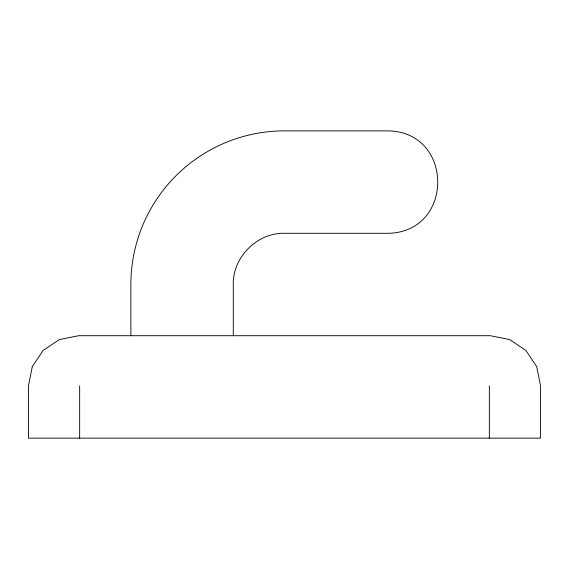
<?xml version="1.0" encoding="UTF-8"?>
<svg xmlns="http://www.w3.org/2000/svg" width="569" height="569" viewBox="0 0 569 569"><rect width="100%" height="100%" fill="white"/><g stroke="black" fill="none" stroke-linecap="round" stroke-linejoin="round"><path stroke-width="0.85" d="M489.34 385.896L489.34 438.13M233.29 335.71L233.29 285.844C231.903 257.501 257.501 231.903 285.844 233.29L387.944 233.29C454.311 232.401 454.311 131.759 387.944 130.87L284.5 130.87A153.63 153.63 0 0 0 130.87 284.5L130.87 335.71M79.66 385.896L79.66 438.13M32.269 366.692L28.45 385.896L28.45 438.13L540.55 438.13L540.55 385.896L536.731 366.692L525.848 350.412L509.568 339.529L490.364 335.71L78.636 335.71L59.432 339.529L43.152 350.412L32.269 366.692"/></g></svg>
